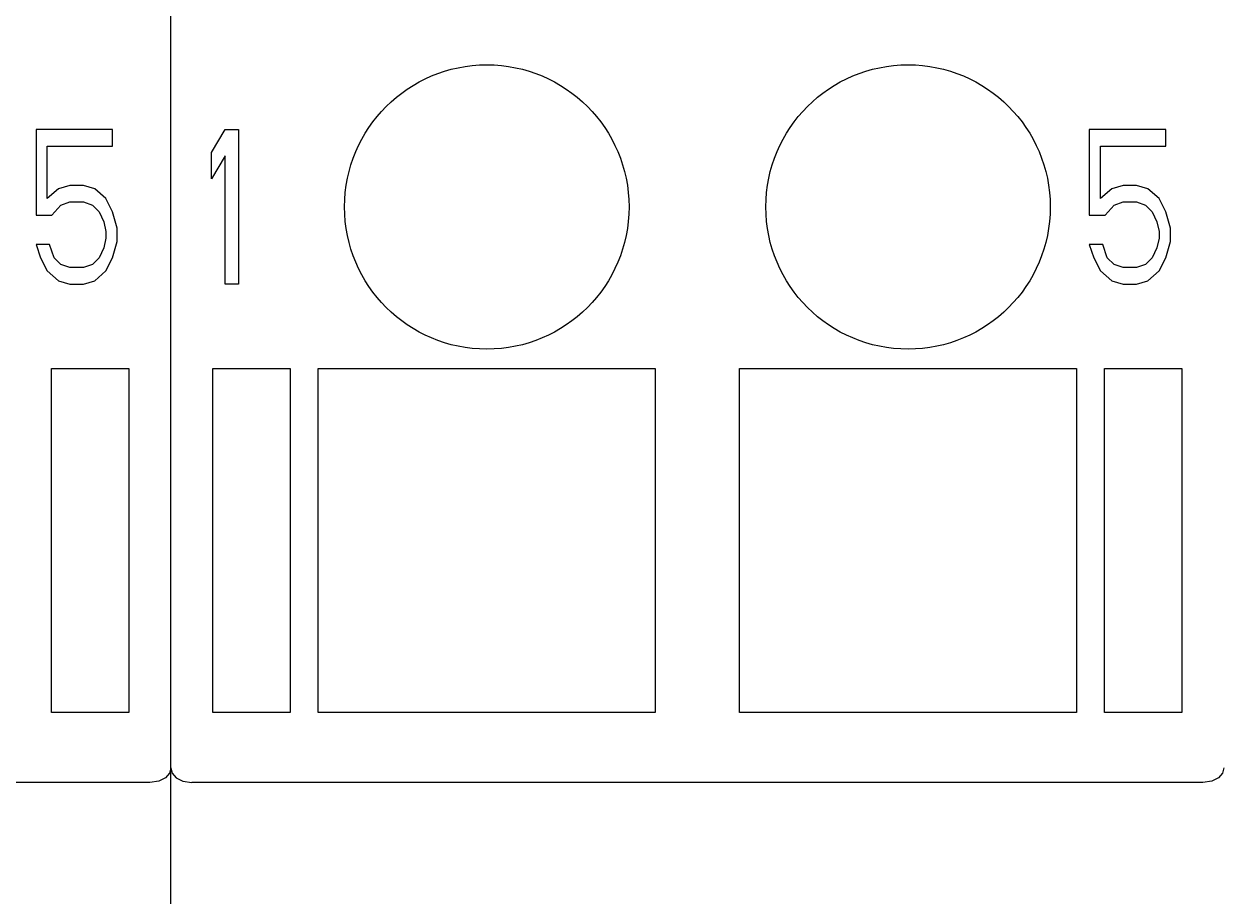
# Model space of a CAD drawing. Extents: x 10 to 952, y 6 to 232.
# Drawn here: x 745.32 to 757.81, y 136.58 to 145.66 of the extents above; entities that cross this region are included whole.
import ezdxf

# ---------------------------------------------------------------- set-up
doc = ezdxf.new("R2010")
doc.units = 0
doc.header["$LTSCALE"] = 5
doc.header["$MEASUREMENT"] = 0
doc.layers.get('0').update_dxf_attribs({"linetype": 'CONTINUOUS'})

msp = doc.modelspace()

# ---------------------------------------------------------------- linework, layer by layer
at = {"color": 7, "linetype": 'Continuous'}
for p, q in [((746.848, 110.143), (746.848, 205.864)), ((746.848, 110.143), (746.848, 205.864)), ((745.445, 144.56), (745.445, 143.671)), ((746.242, 144.56), (745.445, 144.56)), ((746.242, 144.389), (746.242, 144.56)), ((747.272, 144.321), (747.413, 144.56)), ((747.413, 144.56), (747.553, 144.56)), ((747.553, 144.56), (747.553, 142.953)), ((756.406, 144.56), (756.406, 143.671)), ((757.203, 144.56), (756.406, 144.56)), ((757.203, 144.389), (757.203, 144.56)), ((745.562, 143.842), (745.562, 144.389)), ((745.562, 144.389), (746.242, 144.389)), ((756.523, 143.842), (756.523, 144.389)), ((756.523, 144.389), (757.203, 144.389)), ((747.272, 144.047), (747.272, 144.321)), ((747.413, 144.286), (747.272, 144.047)), ((747.413, 142.953), (747.413, 144.286)), ((745.68, 143.944), (745.562, 143.842)), ((745.797, 143.979), (745.68, 143.944)), ((745.938, 143.979), (745.797, 143.979)), ((746.055, 143.944), (745.938, 143.979)), ((746.172, 143.842), (746.055, 143.944)), ((756.64, 143.944), (756.523, 143.842)), ((756.757, 143.979), (756.64, 143.944)), ((756.898, 143.979), (756.757, 143.979)), ((757.015, 143.944), (756.898, 143.979)), ((757.132, 143.842), (757.015, 143.944)), ((745.609, 143.671), (745.703, 143.773)), ((745.703, 143.773), (745.797, 143.808)), ((745.797, 143.808), (745.938, 143.808)), ((745.938, 143.808), (746.031, 143.773)), ((746.031, 143.773), (746.102, 143.705)), ((746.242, 143.705), (746.172, 143.842)), ((756.57, 143.671), (756.664, 143.773)), ((756.664, 143.773), (756.757, 143.808)), ((756.757, 143.808), (756.898, 143.808)), ((756.898, 143.808), (756.992, 143.773)), ((756.992, 143.773), (757.062, 143.705)), ((757.203, 143.705), (757.132, 143.842)), ((745.445, 143.671), (745.609, 143.671)), ((746.102, 143.705), (746.149, 143.602)), ((746.289, 143.534), (746.242, 143.705)), ((756.406, 143.671), (756.57, 143.671)), ((757.062, 143.705), (757.109, 143.602)), ((757.25, 143.534), (757.203, 143.705)), ((746.149, 143.602), (746.172, 143.5)), ((746.172, 143.5), (746.172, 143.431)), ((746.289, 143.397), (746.289, 143.534)), ((757.109, 143.602), (757.132, 143.5)), ((757.132, 143.5), (757.132, 143.431)), ((757.25, 143.397), (757.25, 143.534)), ((746.172, 143.431), (746.149, 143.329)), ((746.242, 143.226), (746.289, 143.397)), ((757.132, 143.431), (757.109, 143.329)), ((757.203, 143.226), (757.25, 143.397)), ((745.445, 143.363), (745.492, 143.226)), ((745.586, 143.363), (745.445, 143.363)), ((745.633, 143.226), (745.586, 143.363)), ((746.149, 143.329), (746.102, 143.226)), ((756.406, 143.363), (756.453, 143.226)), ((756.546, 143.363), (756.406, 143.363)), ((756.593, 143.226), (756.546, 143.363)), ((757.109, 143.329), (757.062, 143.226)), ((745.492, 143.226), (745.562, 143.089)), ((745.703, 143.158), (745.633, 143.226)), ((745.797, 143.124), (745.703, 143.158)), ((745.938, 143.124), (745.797, 143.124)), ((746.031, 143.158), (745.938, 143.124)), ((746.102, 143.226), (746.031, 143.158)), ((746.172, 143.089), (746.242, 143.226)), ((756.453, 143.226), (756.523, 143.089)), ((756.664, 143.158), (756.593, 143.226)), ((756.757, 143.124), (756.664, 143.158)), ((756.898, 143.124), (756.757, 143.124)), ((756.992, 143.158), (756.898, 143.124)), ((757.062, 143.226), (756.992, 143.158)), ((757.132, 143.089), (757.203, 143.226)), ((745.562, 143.089), (745.68, 142.987)), ((746.055, 142.987), (746.172, 143.089)), ((756.523, 143.089), (756.64, 142.987)), ((757.015, 142.987), (757.132, 143.089)), ((745.68, 142.987), (745.797, 142.953)), ((745.797, 142.953), (745.938, 142.953)), ((745.938, 142.953), (746.055, 142.987)), ((747.553, 142.953), (747.413, 142.953)), ((756.64, 142.987), (756.757, 142.953)), ((756.757, 142.953), (756.898, 142.953)), ((756.898, 142.953), (757.015, 142.987)), ((745.605, 138.494), (745.605, 142.074)), ((745.605, 142.074), (746.409, 142.074)), ((746.409, 142.074), (746.409, 138.494)), ((747.286, 138.494), (747.286, 142.074)), ((747.286, 142.074), (748.09, 142.074)), ((748.09, 142.074), (748.09, 138.494)), ((748.382, 138.494), (748.382, 142.074)), ((748.382, 142.074), (751.889, 142.074)), ((751.889, 142.074), (751.889, 138.494)), ((752.766, 138.494), (752.766, 142.074)), ((752.766, 142.074), (756.274, 142.074)), ((756.274, 142.074), (756.274, 138.494)), ((756.566, 138.494), (756.566, 142.074)), ((756.566, 142.074), (757.37, 142.074)), ((757.37, 142.074), (757.37, 138.494)), ((746.409, 138.494), (745.605, 138.494)), ((748.09, 138.494), (747.286, 138.494)), ((751.889, 138.494), (748.382, 138.494)), ((756.274, 138.494), (752.766, 138.494)), ((757.37, 138.494), (756.566, 138.494)), ((746.848, 137.917), (746.834, 137.863)), ((746.848, 137.917), (746.861, 137.863)), ((757.808, 137.917), (757.794, 137.863)), ((746.628, 137.763), (736.106, 137.763)), ((746.721, 137.778), (746.628, 137.763)), ((746.792, 137.814), (746.721, 137.778)), ((746.834, 137.863), (746.792, 137.814)), ((746.861, 137.863), (746.904, 137.814)), ((746.904, 137.814), (746.974, 137.778)), ((746.974, 137.778), (747.067, 137.763)), ((757.589, 137.763), (747.067, 137.763)), ((757.682, 137.778), (757.589, 137.763)), ((757.752, 137.814), (757.682, 137.778)), ((757.794, 137.863), (757.752, 137.814))]:
    msp.add_line(p, q, dxfattribs=at)
for centre in [(750.136, 143.755), (754.52, 143.755)]:
    msp.add_circle(centre, 1.48, dxfattribs=at)

doc.saveas('drawing.dxf')
